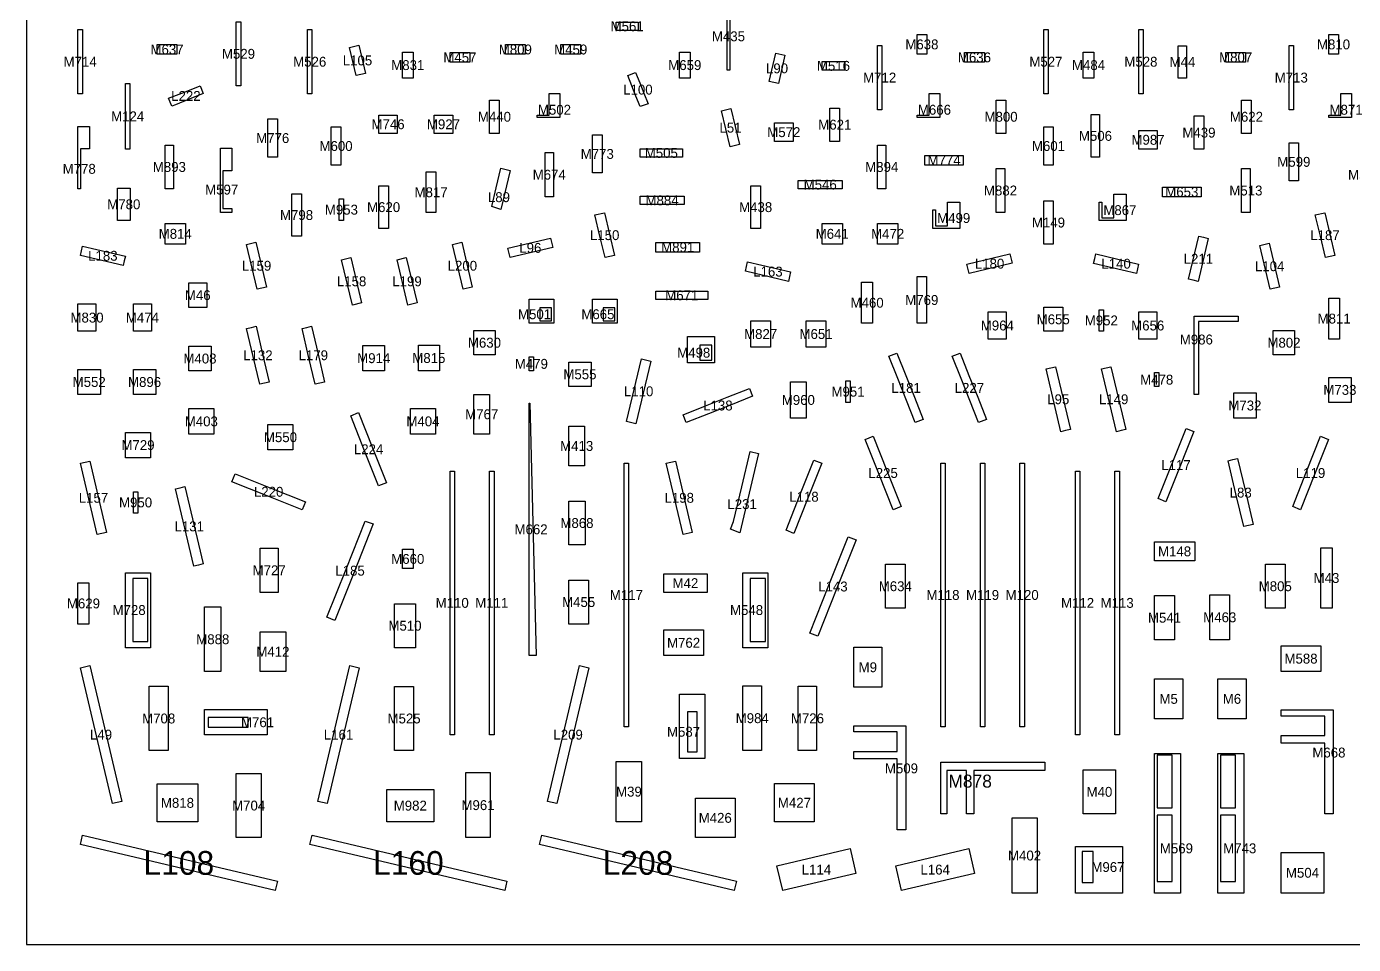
# Model space of a CAD drawing. Header units: millimetres. Extents: x 0 to 600, y 0 to 900.
# Drawn here: x 0 to 335.3, y 0 to 232 of the extents above; entities that cross this region are included whole.
import ezdxf
from ezdxf.enums import TextEntityAlignment as Align

# ---------------------------------------------------------------- set-up
doc = ezdxf.new("R2010")
doc.units = ezdxf.units.MM
for name, color, linetype in [('CORTE', 1, 'Continuous'), ('GRABADO', 5, 'Continuous'), ('HOJA', 8, 'Continuous')]:
    doc.layers.add(name, color=color, linetype=linetype)

msp = doc.modelspace()

# ---------------------------------------------------------------- linework, layer by layer
at = {"layer": 'CORTE'}
for points in [[(177, 238.11), (177.71, 238.11), (177.71, 221), (177, 221), (177, 238.11)], [(54.11, 233.24), (54.11, 217), (53, 217), (53, 233.24), (54.11, 233.24)], [(154.5, 233.15), (154.5, 231), (149, 231), (149, 233.15), (154.5, 233.15)], [(14.11, 215), (13, 215), (13, 231.25), (14.11, 231.25), (14.11, 215)], [(72.11, 215), (71, 215), (71, 231.24), (72.11, 231.24), (72.11, 215)], [(227.44, 225), (225, 225), (225, 230), (227.44, 230), (227.44, 225)], [(258.11, 231.24), (258.11, 215), (257, 215), (257, 231.24), (258.11, 231.24)], [(282.11, 215), (281, 215), (281, 231.24), (282.11, 231.24), (282.11, 215)], [(331.44, 230), (331.44, 225), (329, 225), (329, 230), (331.44, 230)], [(38, 225), (33, 225), (33, 227.44), (38, 227.44), (38, 225)], [(83.3, 219.61), (81.61, 226.75), (83.95, 227.3), (85.63, 220.16), (83.3, 219.61)], [(95, 219), (95, 225.55), (97.65, 225.55), (97.65, 219), (95, 219)], [(107, 225.44), (112, 225.44), (112, 223), (107, 223), (107, 225.44)], [(126, 225), (121, 225), (121, 227.44), (126, 227.44), (126, 225)], [(140, 225), (135, 225), (135, 227.44), (140, 227.44), (140, 225)], [(167.65, 225.55), (167.65, 219), (165, 219), (165, 225.55), (167.65, 225.55)], [(187.61, 218.16), (189.3, 225.3), (191.63, 224.75), (189.95, 217.61), (187.61, 218.16)], [(215, 227.25), (216.11, 227.25), (216.11, 211), (215, 211), (215, 227.25)], [(237, 225.44), (242, 225.44), (242, 223), (237, 223), (237, 225.44)], [(269.65, 225.55), (269.65, 219), (267, 219), (267, 225.55), (269.65, 225.55)], [(291, 227.15), (293.1, 227.15), (293.1, 219), (291, 219), (291, 227.15)], [(303, 225.44), (308, 225.44), (308, 223), (303, 223), (303, 225.44)], [(320.11, 211), (319, 211), (319, 227.25), (320.11, 227.25), (320.11, 211)], [(201, 223.15), (206.75, 223.15), (206.75, 221), (201, 221), (201, 223.15)], [(155.02, 211.77), (153.97, 214.41), (152.95, 216.99), (151.9, 219.63), (153.89, 220.42), (154.95, 217.75), (155.99, 215.15), (157.05, 212.48), (155.02, 211.77)], [(25, 217.65), (26.11, 217.65), (26.11, 201), (25, 201), (25, 217.65)], [(35.9, 213.89), (39.87, 215.47), (43.83, 217.05), (44.63, 215.05), (41.08, 213.64), (37.6, 212.26), (36.69, 211.9), (35.9, 213.89)], [(132.03, 209.65), (132.03, 212.3), (132.03, 215.1), (134.75, 215.1), (134.75, 209), (129, 209), (129, 209.65), (132.03, 209.65)], [(228.03, 209.65), (228.03, 212.3), (228.03, 215.1), (230.75, 215.1), (230.75, 209), (225, 209), (225, 209.65), (228.03, 209.65)], [(332.03, 209.65), (332.03, 212.3), (332.03, 215.1), (334.75, 215.1), (334.75, 209), (329, 209), (329, 209.65), (332.03, 209.65)], [(119.44, 213.42), (119.44, 205), (117, 205), (117, 213.42), (119.44, 213.42)], [(176.69, 206.17), (175.61, 210.73), (177.95, 211.28), (179.02, 206.72), (180.1, 202.16), (177.77, 201.61), (176.69, 206.17)], [(205.44, 203), (203, 203), (203, 211.42), (205.44, 211.42), (205.44, 203)], [(247.44, 213.42), (247.44, 205), (245, 205), (245, 213.42), (247.44, 213.42)], [(309.44, 213.42), (309.44, 205), (307, 205), (307, 213.42), (309.44, 213.42)], [(61, 208.65), (63.4, 208.65), (63.4, 199), (61, 199), (61, 208.65)], [(89, 205), (89, 209.65), (93.67, 209.65), (93.67, 205), (89, 205)], [(103, 205), (103, 209.65), (107.67, 209.65), (107.67, 205), (103, 205)], [(269, 209.76), (271.13, 209.76), (271.13, 199), (269, 199), (269, 209.76)], [(297.44, 201), (295, 201), (295, 209.42), (297.44, 209.42), (297.44, 201)], [(15.9, 201.11), (13.62, 201.11), (13.62, 191), (13, 191), (13, 206.76), (14.45, 206.76), (15.9, 206.76), (15.9, 201.11)], [(77, 206.65), (79.4, 206.65), (79.4, 197), (77, 197), (77, 206.65)], [(143, 204.65), (145.4, 204.65), (145.4, 195), (143, 195), (143, 204.65)], [(193.67, 207.65), (193.67, 203), (189, 203), (189, 207.65), (193.67, 207.65)], [(257, 206.65), (259.4, 206.65), (259.4, 197), (257, 197), (257, 206.65)], [(281, 201), (281, 205.77), (285.7, 205.77), (285.7, 201), (281, 201)], [(35, 202.05), (37.15, 202.05), (37.15, 191), (35, 191), (35, 202.05)], [(51.9, 186.06), (51.9, 185), (50.45, 185), (49, 185), (49, 201.25), (50.45, 201.25), (51.9, 201.25), (51.9, 195.54), (49.62, 195.54), (49.62, 186.06), (51.9, 186.06)], [(217.13, 202.05), (217.13, 191), (215, 191), (215, 202.05), (217.13, 202.05)], [(319, 202.65), (321.4, 202.65), (321.4, 193), (319, 193), (319, 202.65)], [(131, 189), (131, 200.14), (133.15, 200.14), (133.15, 189), (131, 189)], [(165.76, 201.13), (165.76, 199), (155, 199), (155, 201.13), (165.76, 201.13)], [(227, 197), (227, 199.4), (236.65, 199.4), (236.65, 197), (227, 197)], [(101, 195.26), (103.43, 195.26), (103.43, 185), (101, 185), (101, 195.26)], [(118.69, 191.27), (119.86, 196.18), (122.19, 195.63), (119.87, 185.8), (117.57, 186.5), (118.69, 191.27)], [(245, 196.14), (247.15, 196.14), (247.15, 185), (245, 185), (245, 196.14)], [(309.15, 185), (307, 185), (307, 196.14), (309.15, 196.14), (309.15, 185)], [(23, 183), (23, 191.15), (26.15, 191.15), (26.15, 183), (23, 183)], [(91.44, 181), (89, 181), (89, 191.73), (91.44, 191.73), (91.44, 181)], [(185.44, 181), (183, 181), (183, 191.73), (185.44, 191.73), (185.44, 181)], [(195, 193.13), (206.05, 193.13), (206.05, 191), (195, 191), (195, 193.13)], [(296.79, 191.43), (296.79, 189), (287, 189), (287, 191.43), (296.79, 191.43)], [(69.44, 179), (67, 179), (67, 189.73), (69.44, 189.73), (69.44, 179)], [(80.11, 183), (79, 183), (79, 188.45), (80.11, 188.45), (80.11, 183)], [(166.14, 187), (155, 187), (155, 189.15), (166.14, 189.15), (166.14, 187)], [(259.4, 177), (257, 177), (257, 187.95), (259.4, 187.95), (259.4, 177)], [(271, 183), (271, 187.65), (271.65, 187.65), (271.65, 183.65), (274.68, 183.65), (274.68, 187.57), (274.68, 189.63), (277.82, 189.63), (277.82, 183), (271, 183)], [(146.16, 173.61), (144.89, 179.01), (143.61, 184.41), (145.99, 184.97), (147.26, 179.57), (148.54, 174.17), (146.16, 173.61)], [(229, 181), (229, 185.65), (229.65, 185.65), (229.65, 181.65), (232.68, 181.65), (232.68, 185.57), (232.68, 187.63), (235.82, 187.63), (235.82, 181), (229, 181)], [(328.16, 173.61), (326.89, 179.01), (325.61, 184.41), (327.99, 184.97), (329.26, 179.57), (330.54, 174.17), (328.16, 173.61)], [(40.15, 182.25), (40.15, 177), (35, 177), (35, 182.25), (40.15, 182.25)], [(201, 177), (201, 182.25), (206.15, 182.25), (206.15, 177), (201, 177)], [(215, 177), (215, 182.25), (220.15, 182.25), (220.15, 177), (215, 177)], [(121.61, 175.99), (127.01, 177.26), (132.41, 178.54), (132.97, 176.16), (127.57, 174.89), (122.17, 173.61), (121.61, 175.99)], [(294.8, 167.89), (293.61, 168.17), (296.18, 179.04), (297.37, 178.76), (298.56, 178.48), (295.99, 167.61), (294.8, 167.89)], [(13.89, 175.35), (14.17, 176.54), (24.97, 173.99), (24.69, 172.8), (24.41, 171.61), (13.61, 174.16), (13.89, 175.35)], [(58.29, 165.61), (55.61, 176.94), (57.95, 177.49), (60.62, 166.16), (58.29, 165.61)], [(110.29, 165.61), (107.61, 176.94), (109.95, 177.49), (112.62, 166.16), (110.29, 165.61)], [(170.05, 175), (159, 175), (159, 177.45), (170.05, 177.45), (170.05, 175)], [(238.17, 169.61), (237.61, 171.99), (248.48, 174.56), (249.04, 172.18), (238.17, 169.61)], [(269.89, 173.35), (270.17, 174.54), (280.97, 171.99), (280.69, 170.8), (280.41, 169.61), (269.61, 172.16), (269.89, 173.35)], [(314.23, 165.61), (311.61, 176.7), (313.95, 177.26), (316.57, 166.16), (314.23, 165.61)], [(82.32, 161.61), (79.61, 173.08), (81.95, 173.63), (84.66, 162.16), (82.32, 161.61)], [(96.32, 161.61), (93.61, 173.08), (95.95, 173.63), (98.66, 162.16), (96.32, 161.61)], [(181.89, 171.37), (182.17, 172.56), (193.04, 169.99), (192.76, 168.8), (192.48, 167.61), (181.61, 170.18), (181.89, 171.37)], [(225, 168.8), (227.4, 168.8), (227.4, 157), (225, 157), (225, 168.8)], [(45.53, 161), (41, 161), (41, 167.25), (45.53, 167.25), (45.53, 161)], [(159, 163), (159, 165.15), (172.12, 165.15), (172.12, 163), (159, 163)], [(211, 167.4), (213.75, 167.4), (213.75, 157), (211, 157), (211, 167.4)], [(13, 161.9), (17.55, 161.9), (17.55, 155), (13, 155), (13, 161.9)], [(27, 161.9), (31.55, 161.9), (31.55, 155), (27, 155), (27, 161.9)], [(127, 163.1), (133.25, 163.1), (133.25, 157), (127, 157), (127, 163.1)], [(129.72, 160.95), (129.72, 157.65), (132.6, 157.65), (132.6, 160.95), (129.72, 160.95)], [(143, 163.1), (149.25, 163.1), (149.25, 157), (143, 157), (143, 163.1)], [(145.72, 160.95), (145.72, 157.65), (148.6, 157.65), (148.6, 160.95), (145.72, 160.95)], [(257, 161.05), (261.8, 161.05), (261.8, 155), (257, 155), (257, 161.05)], [(329, 163.4), (331.75, 163.4), (331.75, 153), (329, 153), (329, 163.4)], [(187.95, 151), (183, 151), (183, 157.6), (187.95, 157.6), (187.95, 151)], [(197, 157.6), (201.95, 157.6), (201.95, 151), (197, 151), (197, 157.6)], [(243, 159.9), (247.55, 159.9), (247.55, 153), (243, 153), (243, 159.9)], [(272.11, 155), (271, 155), (271, 160.45), (272.11, 160.45), (272.11, 155)], [(281, 159.9), (285.55, 159.9), (285.55, 153), (281, 153), (281, 159.9)], [(296.13, 157.5), (296.13, 148.33), (296.13, 139), (295, 139), (295, 158.8), (306.13, 158.8), (306.13, 157.5), (296.13, 157.5)], [(60.13, 141.89), (58.94, 141.61), (57.27, 148.65), (55.61, 155.7), (56.8, 155.98), (57.99, 156.26), (59.65, 149.21), (61.32, 142.17), (60.13, 141.89)], [(74.13, 141.89), (72.94, 141.61), (71.27, 148.65), (69.61, 155.7), (70.8, 155.98), (71.99, 156.26), (73.65, 149.21), (75.32, 142.17), (74.13, 141.89)], [(113, 155.2), (118.4, 155.2), (118.4, 149), (113, 149), (113, 155.2)], [(320.4, 149), (315, 149), (315, 155.2), (320.4, 155.2), (320.4, 149)], [(46.65, 151.2), (46.65, 145), (41, 145), (41, 151.2), (46.65, 151.2)], [(85, 151.4), (90.45, 151.4), (90.45, 145), (85, 145), (85, 151.4)], [(104.3, 151.45), (104.3, 145), (99, 145), (99, 151.45), (104.3, 151.45)], [(167, 153.63), (173.82, 153.63), (173.82, 147), (167, 147), (167, 153.63)], [(170.14, 147.65), (173.17, 147.65), (173.17, 151.5), (170.14, 151.5), (170.14, 147.65)], [(128.11, 145), (127, 145), (127, 148.53), (128.11, 148.53), (128.11, 145)], [(151.61, 132.16), (155.36, 148.02), (157.7, 147.47), (153.95, 131.61), (151.61, 132.16)], [(224.56, 131.9), (222.33, 137.51), (220.13, 143.05), (217.9, 148.66), (219.89, 149.46), (222.12, 143.84), (224.33, 138.3), (226.56, 132.69), (224.56, 131.9)], [(240.56, 131.9), (238.33, 137.51), (236.13, 143.05), (233.9, 148.66), (235.89, 149.46), (238.12, 143.84), (240.33, 138.3), (242.56, 132.69), (240.56, 131.9)], [(18.66, 145.35), (18.66, 139), (13, 139), (13, 145.35), (18.66, 145.35)], [(32.66, 145.35), (32.66, 139), (27, 139), (27, 145.35), (32.66, 145.35)], [(137, 141), (137, 147.2), (142.65, 147.2), (142.65, 141), (137, 141)], [(263.73, 130.17), (262.54, 129.89), (261.36, 129.61), (257.61, 145.46), (258.8, 145.74), (259.99, 146.02), (263.73, 130.17)], [(277.73, 130.17), (276.54, 129.89), (275.36, 129.61), (271.61, 145.46), (272.8, 145.74), (273.99, 146.02), (277.73, 130.17)], [(285, 144.53), (286.11, 144.53), (286.11, 141), (285, 141), (285, 144.53)], [(197, 142.25), (197, 133), (193, 133), (193, 142.25), (197, 142.25)], [(207, 142.45), (208.11, 142.45), (208.11, 137), (207, 137), (207, 142.45)], [(334.66, 143.35), (334.66, 137), (329, 137), (329, 143.35), (334.66, 143.35)], [(113, 139.01), (117.01, 139.01), (117.01, 129), (113, 129), (113, 139.01)], [(165.9, 133.89), (171.51, 136.12), (177.05, 138.33), (182.66, 140.56), (183.46, 138.56), (177.84, 136.33), (172.3, 134.13), (166.69, 131.9), (165.9, 133.89)], [(305, 139.45), (310.66, 139.45), (310.66, 133), (305, 133), (305, 139.45)], [(41, 135.44), (47.32, 135.44), (47.32, 129), (41, 129), (41, 135.44)], [(88.95, 115.9), (85.42, 124.77), (81.9, 133.65), (83.89, 134.44), (87.42, 125.56), (90.95, 116.69), (88.95, 115.9)], [(97, 135.44), (103.32, 135.44), (103.32, 129), (97, 129), (97, 135.44)], [(128.76, 73), (127, 73), (127, 136.86), (127.14, 136.86), (128.76, 73)], [(61, 131.44), (67.32, 131.44), (67.32, 125), (61, 125), (61, 131.44)], [(137, 131.01), (141.01, 131.01), (141.01, 121), (137, 121), (137, 131.01)], [(31.32, 123), (25, 123), (25, 129.44), (31.32, 129.44), (31.32, 123)], [(218.95, 109.9), (215.42, 118.77), (211.9, 127.65), (213.89, 128.44), (217.42, 119.56), (220.95, 110.69), (218.95, 109.9)], [(291.42, 120.77), (287.89, 111.9), (285.9, 112.69), (289.42, 121.56), (292.95, 130.44), (294.95, 129.65), (291.42, 120.77)], [(325.42, 118.77), (321.89, 109.9), (319.9, 110.69), (323.42, 119.56), (326.95, 128.44), (328.95, 127.65), (325.42, 118.77)], [(178.66, 106.9), (180.74, 115.7), (182.84, 124.58), (184.92, 124.09), (180.18, 104.07), (177.9, 104.98), (178.66, 106.9)], [(17.87, 103.61), (13.61, 121.64), (15.95, 122.19), (20.21, 104.16), (17.87, 103.61)], [(152.11, 55), (151, 55), (151, 121.67), (152.11, 121.67), (152.11, 55)], [(165.87, 103.61), (161.61, 121.64), (163.95, 122.19), (168.21, 104.16), (165.87, 103.61)], [(197.42, 112.77), (193.89, 103.9), (191.9, 104.69), (195.42, 113.56), (198.95, 122.44), (200.95, 121.65), (197.42, 112.77)], [(231, 55), (231, 121.67), (232.11, 121.67), (232.11, 55), (231, 55)], [(241, 121.67), (242.11, 121.67), (242.11, 55), (241, 55), (241, 121.67)], [(251, 121.67), (252.11, 121.67), (252.11, 55), (251, 55), (251, 121.67)], [(308.73, 105.89), (307.55, 105.61), (305.58, 113.93), (303.61, 122.26), (304.8, 122.54), (305.99, 122.82), (307.95, 114.5), (309.92, 106.17), (308.73, 105.89)], [(60.77, 113.42), (51.9, 116.95), (52.69, 118.95), (61.56, 115.42), (70.44, 111.89), (69.65, 109.9), (60.77, 113.42)], [(108.11, 119.67), (108.11, 53), (107, 53), (107, 119.67), (108.11, 119.67)], [(117, 119.67), (118.11, 119.67), (118.11, 53), (117, 53), (117, 119.67)], [(265, 119.67), (266.11, 119.67), (266.11, 53), (265, 53), (265, 119.67)], [(275, 119.67), (276.11, 119.67), (276.11, 53), (275, 53), (275, 119.67)], [(27, 109), (27, 114.45), (28.11, 114.45), (28.11, 109), (27, 109)], [(44.61, 96.17), (43.42, 95.89), (42.23, 95.61), (37.61, 115.17), (38.8, 115.45), (39.99, 115.73), (44.61, 96.17)], [(137, 101.01), (137, 112.03), (141.15, 112.03), (141.15, 101.03), (137, 101.01)], [(82.74, 94.1), (77.89, 81.9), (75.9, 82.69), (80.73, 94.86), (85.56, 107.02), (87.6, 106.31), (82.74, 94.1)], [(204.74, 90.1), (199.89, 77.9), (197.9, 78.69), (202.73, 90.86), (207.56, 103.02), (209.6, 102.31), (204.74, 90.1)], [(285, 101.75), (295.15, 101.75), (295.15, 97), (285, 97), (285, 101.75)], [(59, 89), (59, 100.17), (63.6, 100.17), (63.6, 89), (59, 89)], [(97.65, 99.9), (97.65, 95), (95, 95), (95, 99.9), (97.65, 99.9)], [(329.9, 100.27), (329.9, 85), (327, 85), (327, 100.27), (329.9, 100.27)], [(25, 93.97), (31.32, 93.97), (31.32, 75), (25, 75), (25, 93.97)], [(181, 93.97), (187.32, 93.97), (187.32, 75), (181, 75), (181, 93.97)], [(217, 85), (217, 96.1), (222, 96.1), (222, 85), (217, 85)], [(313, 85), (313, 96.1), (318, 96.1), (318, 85), (313, 85)], [(13, 91.4), (15.75, 91.4), (15.75, 81), (13, 81), (13, 91.4)], [(26.84, 76.54), (30.67, 76.54), (30.67, 92.52), (26.84, 92.52), (26.84, 76.54)], [(137, 81), (137, 92.1), (142, 92.1), (142, 81), (137, 81)], [(161, 89), (161, 93.66), (171.94, 93.66), (171.94, 89), (161, 89)], [(182.84, 76.54), (186.67, 76.54), (186.67, 92.52), (182.84, 92.52), (182.84, 76.54)], [(285, 77), (285, 88.17), (290.07, 88.17), (290.07, 77), (285, 77)], [(299, 88.4), (303.95, 88.4), (303.95, 77), (299, 77), (299, 88.4)], [(45, 85.3), (49.12, 85.3), (49.12, 69), (45, 69), (45, 85.3)], [(93, 86.14), (98.24, 86.14), (98.24, 75), (93, 75), (93, 86.14)], [(65.5, 69), (59, 69), (59, 79.01), (65.5, 79.01), (65.5, 69)], [(171.01, 79.5), (171.01, 73), (161, 73), (161, 79.5), (171.01, 79.5)], [(209, 75.15), (216.12, 75.15), (216.12, 65), (209, 65), (209, 75.15)], [(327.01, 75.5), (327.01, 69), (317, 69), (317, 75.5), (327.01, 75.5)], [(17.67, 52.77), (13.61, 69.92), (15.95, 70.48), (20, 53.32), (24.06, 36.16), (21.72, 35.61), (17.67, 52.77)], [(77.67, 53.32), (81.72, 70.48), (84.06, 69.92), (80, 52.77), (75.95, 35.61), (73.61, 36.16), (77.67, 53.32)], [(135.67, 53.32), (139.72, 70.48), (142.06, 69.92), (138, 52.77), (133.95, 35.61), (131.61, 36.16), (135.67, 53.32)], [(285, 67.15), (292.12, 67.15), (292.12, 57), (285, 57), (285, 67.15)], [(301, 67.15), (308.12, 67.15), (308.12, 57), (301, 57), (301, 67.15)], [(35.77, 49), (31, 49), (31, 65.25), (35.77, 65.25), (35.77, 49)], [(97.77, 65.24), (97.77, 49), (93, 49), (93, 65.24), (97.77, 65.24)], [(185.73, 49), (181, 49), (181, 65.39), (185.73, 65.39), (185.73, 49)], [(195, 65.3), (199.6, 65.3), (199.6, 49), (195, 49), (195, 65.3)], [(165, 47), (165, 63.25), (171.4, 63.25), (171.4, 47), (165, 47)], [(45, 53), (45, 59.4), (60.76, 59.4), (60.76, 53), (45, 53)], [(45.87, 57.39), (45.87, 54.94), (55.97, 54.94), (55.97, 57.39), (45.87, 57.39)], [(167, 48.71), (169.45, 48.71), (169.45, 58.81), (167, 58.81), (167, 48.71)], [(322.57, 50.89), (317, 50.89), (317, 52.8), (322.57, 52.8), (327.99, 52.8), (327.99, 57.74), (322.57, 57.74), (317, 57.74), (317, 59.27), (330.12, 59.27), (330.12, 46.14), (330.12, 33), (327.99, 33), (327.99, 42.02), (327.99, 50.89), (322.57, 50.89)], [(214.57, 46.89), (209, 46.89), (209, 48.8), (214.57, 48.8), (219.99, 48.8), (219.99, 53.74), (214.57, 53.74), (209, 53.74), (209, 55.27), (222.12, 55.27), (222.12, 42.14), (222.12, 29), (219.99, 29), (219.99, 38.02), (219.99, 46.89), (214.57, 46.89)], [(285, 48.26), (291.57, 48.26), (291.57, 13), (285, 13), (285, 48.26)], [(289.49, 47.82), (285.65, 47.82), (285.65, 34.55), (289.49, 34.55), (289.49, 47.82)], [(301, 48.26), (307.57, 48.26), (307.57, 13), (301, 13), (301, 48.26)], [(301.65, 47.82), (301.65, 34.55), (305.49, 34.55), (305.49, 47.82), (301.65, 47.82)], [(155.4, 31), (149, 31), (149, 46.27), (155.4, 46.27), (155.4, 31)], [(239.38, 38.57), (239.38, 33), (237.47, 33), (237.47, 38.57), (237.47, 43.99), (232.53, 43.99), (232.53, 38.57), (232.53, 33), (231, 33), (231, 46.12), (244.14, 46.12), (257.27, 46.12), (257.27, 43.99), (248.25, 43.99), (239.38, 43.99), (239.38, 38.57)], [(267, 44.17), (275.15, 44.17), (275.15, 33), (267, 33), (267, 44.17)], [(43.25, 31), (33, 31), (33, 40.6), (43.25, 40.6), (43.25, 31)], [(59.25, 27), (56.12, 27), (53, 27), (53, 43.21), (59.25, 43.21), (59.25, 27)], [(117.15, 27), (111, 27), (111, 43.45), (117.15, 43.45), (117.15, 27)], [(189, 40.65), (199.02, 40.65), (199.02, 31), (189, 31), (189, 40.65)], [(102.93, 31), (91, 31), (91, 39.2), (102.93, 39.2), (102.93, 31)], [(169, 37), (179.02, 37), (179.02, 27), (169, 27), (169, 37)], [(255.32, 31.97), (255.32, 13), (249, 13), (249, 31.97), (255.32, 31.97)], [(285.65, 32.68), (285.65, 15.93), (289.49, 15.93), (289.49, 32.68), (285.65, 32.68)], [(301.65, 32.68), (301.65, 15.93), (305.49, 15.93), (305.49, 32.68), (301.65, 32.68)], [(63.37, 15.99), (62.81, 13.61), (38.21, 19.42), (13.61, 25.24), (14.17, 27.62), (38.77, 21.8), (63.37, 15.99)], [(121.37, 15.99), (120.81, 13.61), (96.21, 19.42), (71.61, 25.24), (72.17, 27.62), (96.77, 21.8), (121.37, 15.99)], [(179.37, 15.99), (178.81, 13.61), (154.21, 19.42), (129.61, 25.24), (130.17, 27.62), (154.77, 21.8), (179.37, 15.99)], [(191.09, 13.61), (189.61, 19.88), (208.07, 24.24), (209.55, 17.97), (191.09, 13.61)], [(221.09, 13.61), (219.61, 19.88), (238.07, 24.24), (239.55, 17.97), (221.09, 13.61)], [(265, 24.75), (276.94, 24.75), (276.94, 13), (265, 13), (265, 24.75)], [(266.68, 23.5), (266.68, 15.65), (269.53, 15.65), (269.53, 23.5), (266.68, 23.5)], [(327.76, 23.25), (327.76, 13), (317, 13), (317, 23.25), (327.76, 23.25)]]:
    msp.add_lwpolyline(points, close=True, dxfattribs=at)
at = {"layer": 'HOJA'}
msp.add_lwpolyline([(0, 0), (600, 0), (600, 900), (0, 900)], close=True, dxfattribs=at)

# ---------------------------------------------------------------- texts
at = {"layer": 'GRABADO'}
for s, height, p in [('M561', 2.5, (151.75, 232.08)), ('M435', 2.5, (177.35, 229.55)), ('M638', 2.5, (226.22, 227.5)), ('M810', 2.5, (330.22, 227.5)), ('M637', 2.5, (35.5, 226.22)), ('M529', 2.5, (53.55, 225.12)), ('L105', 2.5, (83.62, 223.45)), ('M457', 2.5, (109.5, 224.22)), ('M809', 2.5, (123.5, 226.22)), ('M459', 2.5, (137.5, 226.22)), ('M636', 2.5, (239.5, 224.22)), ('M807', 2.5, (305.5, 224.22)), ('M714', 2.5, (13.55, 223.12)), ('M526', 2.5, (71.55, 223.12)), ('M831', 2.5, (96.33, 222.27)), ('M659', 2.5, (166.32, 222.27)), ('L90', 2.5, (189.62, 221.45)), ('M516', 2.5, (203.88, 222.08)), ('M527', 2.5, (257.55, 223.12)), ('M484', 2.5, (268.32, 222.27)), ('M528', 2.5, (281.55, 223.12)), ('M44', 2.5, (292.05, 223.08)), ('M712', 2.5, (215.55, 219.12)), ('M713', 2.5, (319.55, 219.12)), ('L222', 2.5, (40.26, 214.47)), ('L100', 2.5, (154.47, 216.07)), ('M502', 2.5, (133.39, 210.98)), ('M666', 2.5, (229.39, 210.98)), ('M871', 2.5, (333.39, 210.98)), ('M124', 2.5, (25.55, 209.32)), ('M746', 2.5, (91.34, 207.32)), ('M927', 2.5, (105.34, 207.32)), ('M440', 2.5, (118.22, 209.21)), ('M621', 2.5, (204.22, 207.21)), ('M800', 2.5, (246.22, 209.21)), ('M622', 2.5, (308.22, 209.21)), ('M776', 2.5, (62.2, 203.82)), ('L51', 2.5, (177.86, 206.45)), ('M572', 2.5, (191.34, 205.32)), ('M506', 2.5, (270.07, 204.38)), ('M987', 2.5, (283.35, 203.39)), ('M439', 2.5, (296.22, 205.21)), ('M600', 2.5, (78.2, 201.82)), ('M505', 2.5, (160.38, 200.07)), ('M601', 2.5, (258.2, 201.82)), ('M893', 2.5, (36.08, 196.53)), ('M773', 2.5, (144.2, 199.82)), ('M894', 2.5, (216.07, 196.53)), ('M774', 2.5, (231.82, 198.2)), ('M599', 2.5, (320.2, 197.82)), ('M778', 2.5, (13.31, 196.05)), ('M674', 2.5, (132.07, 194.57)), ('M544', 2.5, (338.08, 194.53)), ('M597', 2.5, (49.31, 190.8)), ('M817', 2.5, (102.22, 190.13)), ('M546', 2.5, (200.53, 192.07)), ('M882', 2.5, (246.08, 190.57)), ('M653', 2.5, (291.89, 190.22)), ('M513', 2.5, (308.08, 190.57)), ('M780', 2.5, (24.58, 187.08)), ('L89', 2.5, (119.36, 188.89)), ('M884', 2.5, (160.57, 188.07)), ('M798', 2.5, (68.22, 184.37)), ('M953', 2.5, (79.55, 185.73)), ('M620', 2.5, (90.22, 186.37)), ('M438', 2.5, (184.22, 186.37)), ('M499', 2.5, (234.25, 183.61)), ('M867', 2.5, (276.25, 185.61)), ('M149', 2.5, (258.2, 182.48)), ('M814', 2.5, (37.58, 179.62)), ('L150', 2.5, (146.07, 179.29)), ('M641', 2.5, (203.57, 179.62)), ('M472', 2.5, (217.57, 179.62)), ('L187', 2.5, (328.07, 179.29)), ('L183', 2.5, (19.29, 174.07)), ('L96', 2.5, (127.29, 176.07)), ('M891', 2.5, (164.53, 176.22)), ('L211', 2.5, (296.08, 173.32)), ('L159', 2.5, (58.12, 171.55)), ('L200', 2.5, (110.12, 171.55)), ('L163', 2.5, (187.32, 170.08)), ('L180', 2.5, (243.32, 172.08)), ('L140', 2.5, (275.29, 172.07)), ('L104', 2.5, (314.09, 171.43)), ('L158', 2.5, (82.13, 167.62)), ('L199', 2.5, (96.13, 167.62)), ('M46', 2.5, (43.26, 164.12)), ('M671', 2.5, (165.56, 164.08)), ('M460', 2.5, (212.38, 162.2)), ('M769', 2.5, (226.2, 162.9)), ('M830', 2.5, (15.28, 158.45)), ('M474', 2.5, (29.27, 158.45)), ('M501', 2.5, (128.36, 159.3)), ('M665', 2.5, (144.36, 159.3)), ('M964', 2.5, (245.28, 156.45)), ('M655', 2.5, (259.4, 158.02)), ('M952', 2.5, (271.55, 157.73)), ('M656', 2.5, (283.28, 156.45)), ('M811', 2.5, (330.38, 158.2)), ('M827', 2.5, (185.48, 154.3)), ('M651', 2.5, (199.48, 154.3)), ('M630', 2.5, (115.7, 152.1)), ('M986', 2.5, (295.56, 152.91)), ('M802', 2.5, (317.7, 152.1)), ('M408', 2.5, (43.82, 148.1)), ('L132', 2.5, (58.46, 148.93)), ('L179', 2.5, (72.46, 148.93)), ('M914', 2.5, (87.72, 148.2)), ('M815', 2.5, (101.65, 148.23)), ('M479', 2.5, (127.55, 146.76)), ('M498', 2.5, (168.57, 149.58)), ('M555', 2.5, (139.82, 144.1)), ('M552', 2.5, (15.83, 142.17)), ('M896', 2.5, (29.83, 142.17)), ('L110', 2.5, (154.65, 139.82)), ('M951', 2.5, (207.55, 139.73)), ('L181', 2.5, (222.23, 140.68)), ('L227', 2.5, (238.23, 140.68)), ('M478', 2.5, (285.55, 142.76)), ('M733', 2.5, (331.83, 140.18)), ('L138', 2.5, (174.68, 136.23)), ('M960', 2.5, (195, 137.63)), ('L95', 2.5, (260.67, 137.81)), ('L149', 2.5, (274.67, 137.81)), ('M732', 2.5, (307.83, 136.23)), ('M767', 2.5, (115, 134.01)), ('M403', 2.5, (44.16, 132.22)), ('M404', 2.5, (100.16, 132.22)), ('M729', 2.5, (28.16, 126.22)), ('M550', 2.5, (64.16, 128.22)), ('L224', 2.5, (86.42, 125.17)), ('M413', 2.5, (139, 126.01)), ('L117', 2.5, (290.42, 121.17)), ('L225', 2.5, (216.42, 119.17)), ('L119', 2.5, (324.42, 119.17)), ('L157', 2.5, (16.91, 112.9)), ('L220', 2.5, (61.17, 114.42)), ('L198', 2.5, (164.91, 112.9)), ('L118', 2.5, (196.42, 113.17)), ('L83', 2.5, (306.77, 114.22)), ('M950', 2.5, (27.55, 111.73)), ('L231', 2.5, (180.8, 111.3)), ('M868', 2.5, (139.07, 106.53)), ('L131', 2.5, (41.11, 105.67)), ('M662', 2.5, (127.47, 104.93)), ('M148', 2.5, (290.07, 99.37)), ('M660', 2.5, (96.33, 97.45)), ('M727', 2.5, (61.3, 94.58)), ('L185', 2.5, (81.74, 94.48)), ('M43', 2.5, (328.45, 92.64)), ('M42', 2.5, (166.47, 91.33)), ('L143', 2.5, (203.74, 90.48)), ('M634', 2.5, (219.5, 90.55)), ('M805', 2.5, (315.5, 90.55)), ('M629', 2.5, (14.38, 86.2)), ('M110', 2.5, (107.55, 86.34)), ('M111', 2.5, (117.55, 86.34)), ('M455', 2.5, (139.5, 86.55)), ('M117', 2.5, (151.55, 88.34)), ('M118', 2.5, (231.55, 88.34)), ('M119', 2.5, (241.55, 88.34)), ('M120', 2.5, (251.55, 88.34)), ('M112', 2.5, (265.55, 86.34)), ('M113', 2.5, (275.55, 86.34)), ('M728', 2.5, (25.92, 84.53)), ('M548', 2.5, (181.92, 84.53)), ('M541', 2.5, (287.53, 82.58)), ('M463', 2.5, (301.48, 82.7)), ('M510', 2.5, (95.62, 80.57)), ('M888', 2.5, (47.06, 77.15)), ('M762', 2.5, (166.01, 76.25)), ('M412', 2.5, (62.25, 74.01)), ('M9', 2.5, (212.56, 70.07)), ('M588', 2.5, (322.01, 72.25)), ('M5', 2.5, (288.56, 62.08)), ('M6', 2.5, (304.56, 62.08)), ('M708', 2.5, (33.39, 57.12)), ('M761', 2.5, (58.37, 56.17)), ('M525', 2.5, (95.39, 57.12)), ('M984', 2.5, (183.36, 57.2)), ('M726', 2.5, (197.3, 57.15)), ('L49', 2.5, (18.83, 53.04)), ('L161', 2.5, (78.83, 53.04)), ('L209', 2.5, (136.83, 53.04)), ('M587', 2.5, (166, 53.76)), ('M668', 2.5, (329.06, 48.51)), ('M509', 2.5, (221.06, 44.51)), ('M878', 3.284, (238.42, 41.28)), ('M818', 2.5, (38.13, 35.8)), ('M39', 2.5, (152.2, 38.64)), ('M427', 2.5, (194.01, 35.82)), ('M40', 2.5, (271.08, 38.58)), ('M704', 2.5, (56.12, 35.11)), ('M982', 2.5, (96.96, 35.1)), ('M961', 2.5, (114.07, 35.22)), ('M426', 2.5, (174.01, 32)), ('L108', 6, (38.49, 20.61)), ('L160', 6, (96.49, 20.61)), ('L208', 6, (154.49, 20.61)), ('M402', 2.5, (252.16, 22.48)), ('M569', 2.5, (290.53, 24.3)), ('M743', 2.5, (306.53, 24.3)), ('L114', 2.5, (199.58, 18.93)), ('L164', 2.5, (229.58, 18.93)), ('M967', 2.5, (273.23, 19.57)), ('M504', 2.5, (322.38, 18.12))]:
    msp.add_text(s, height=height, dxfattribs=at).set_placement(p, align=Align.MIDDLE_CENTER)

doc.saveas('drawing.dxf')
